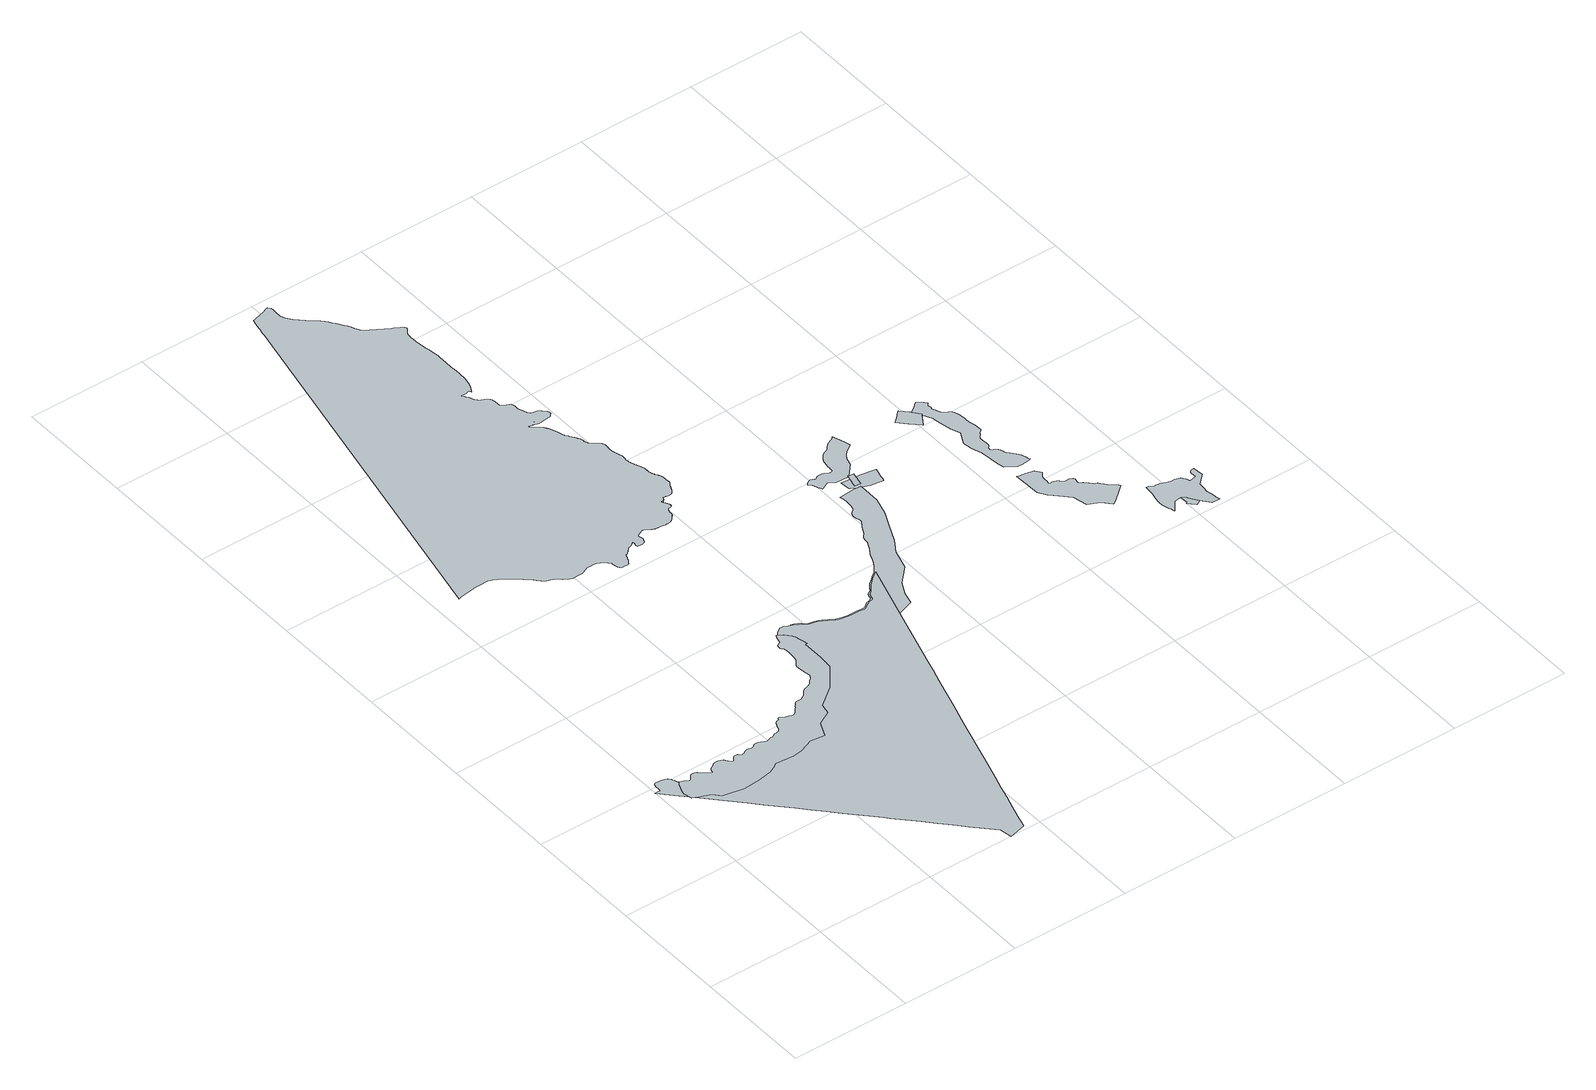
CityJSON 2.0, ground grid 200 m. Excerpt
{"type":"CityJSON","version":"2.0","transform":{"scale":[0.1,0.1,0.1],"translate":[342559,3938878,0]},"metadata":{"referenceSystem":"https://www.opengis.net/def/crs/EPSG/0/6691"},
"CityObjects":{
"object1":{"type":"GenericCityObject","attributes":{"prefecture":"14","disasterType":"1","areaType":"1","zoneNumber":"151-H22-41036","zoneName":"太井2","status":"0"},"geometry":[{"type":"MultiSurface","lod":"1","boundaries":[[[0,1,2,3,4,5,6,7,8,9,10,11,12,13,14,15,16,17,18,19,20,21,22,23,24,25,26,27,28,29,30,31,32,33,34,35,36,37,38,39,40,41,42,43,44,45,46,47,48,49,50,51,52,53,54,55,56,57,58,59,60,61,62,63,64,65,66,67,68,69,70,71,72,73,74,75,76,77,78,79,80,81,82,83,84,85,86,87,88,89,90,91,92,93,94,95,96,97,98,99,100,101,102,103,104,105,106,107,108,109,110,111,112,113,114,115,116,117,118,119,120,121,122,123,124,125,126,127,128,129,130,131,132,133,134,135,136,137,138,139,140,141,142,143,144,145,146,147,148,149,150,151,152,153,154,155,156,157,158,159,160,161,162,163,164,165,166,167,168,169,170,171,172,173,174,175,176,177,178,179,180,181,182,183,184,185,186,187,188,189,190,191,192,193,194,195,196,197,198,199,200,201,202,203,204,205,206,207,208,209,210,211,212]]]}]},
"object2":{"type":"GenericCityObject","attributes":{"prefecture":"14","disasterType":"2","areaType":"1","zoneNumber":82906,"zoneName":"太井2","status":"0"},"geometry":[{"type":"MultiSurface","lod":"1","boundaries":[[[213,214,215,216,217,218,219,220,221,222,223,224,225,226,227,228,229,230,231,232,233,234,235,236,237,238,239,240,241,242,243,244,245,246,247,248,12,249,250,251,252,253,254,255,256,257,258,259,260,261,262,263,264,265,266,267,268,269,270,271,272,273,274,275,276,277,278,279,280,281,282,283,284,285,286,287,288,289,290,291,292,293,294,295,296,297,298,299,300,301,302,303,304,305,306,307,308,309,310,311,312,313,314,315,316,317,318,319,320,321,322,323,324,325,326,327,328,329,330,331,332,333,334,335,336,337,338,339,340,341,342,343,344,345,346,347,348,349,350,351,352,353,354,355,356,357,358,359,360,361,362,363,364,365,366,367,368,369,370,371,372,373,374,375,376,377,378,379,380,381,382,383,384,385,386,387,388,389,390,391,392,393,394,395,396,397,398,399,400,401,402,403,404,405,406,407,408,409,410,411,412,413,414,415,416,417,418,419,420,421,422,423,424,425,426,427,428,429,430,431,432,433,184,434,435,436,437,438,439,440,441,442,443,444,445,446,447,448,449,450,451,452,453,454,455,456,457,458,459,460,461,462,463,464,465,191,193,466,467,468,469,470,471,472,473,474,475,476,477,478,479,480,481,482,483,484,485,486,487,488,489,490,491,492,493,494,495,496,497,498,499,500,501,502,503,504,505,506,507,508,509,510,511]]]}]},
"object3":{"type":"GenericCityObject","attributes":{"prefecture":"14","disasterType":"2","areaType":"1","zoneNumber":"82044-1","zoneName":"三井沢-1","status":"0"},"geometry":[{"type":"MultiSurface","lod":"1","boundaries":[[[512,513,514,515,516,517,518,519,520,521,522,523,524,525,526,527,528,529,530,531,532,533,534,535,536,537,538,539,540,541,542,543,544,545,546,547,548,549,550,551,552,553,554,555,556,557,558,559,560,561,562,563,564,565,566,567,568,569,570,571,572,573,574,575,576,577,578,579,580,581,582,583,584,585,586,587,588,589,590,591,592,593,594,595,596,597,598,599,600,601,602,603,604,605,606,607,608,609,610,611,612,613,614,615,616,617,618,619,620,621,622,623,624,625,626,627,628,629,630,631,632,633,634,635,636,637,638,639,640,641,642,643,644,645,646,647,648,649,650,651,652,653,654,655,656,657,658,659,660,661,662,663,664,665,666,667,668,669,670,671,672,673,674,675,676,677,678,679,680,681,682,683,684,685,686,687,688,689,690,691,692,693,694,695,696,697,698,699,700,701,702,703,704,705,706,707,708,709,710,711,712,713,714,715,716,717,718,719,720,721,722,723,724,725,726,727,728,729,730,731,732,733,734,735,736,737,738,739,740,741,742,743,744,745,746,747,748,749,750,751,752,753,754,755,756,757,758,759,760,761,762,763,764,765,766,767,768,769,770,771,772,773,774,775,776,777,778,779,780,781,782,783,784,785,786,787,788,789,790,791,792,793,794,795,796,797,798,799,800,801,802,803,804,805,806,807,808,809,810,811,812,813,814,815,816,817,818,819,820,821,822,823,824,825,826,827,828,829,830,831,832,833,834,835,836,837,838,839,840,841,842,843,844,845,846,847,848,849,850,851,852,853,854,855,856,857,858,859,860,861,862,863,864,865,866,867,868,869,870,871,872,873,874,875,876,877,878,879,880,881,882,883,884,885,886,887,888,889,890,891,892,893,894,895,896,897,898,899,900,901,902,903,904,905,906,907,908,909,910,911,912,913,914,915,916,917,918,919,920,921,922,923,924,925,926,927,928,929,930,931,932,933,934,935,936,937,938,939,940,941,942,943,944,945,946,947,948,949,950,951,952,953,954,955,956,957,958,959,960,961,962,963,964,965,966,967,968,969,970,971,972,973,974,975,976,977,978,979,980,981,982,983,984,985,986,987,988,989,990,991,992,993,994,995,996,997,998,999,1000,1001,1002,1003,1004,1005,1006,1007,1008,1009,1010,1011,1012,1013,1014,1015,1016,1017,1018,1019,1020,1021,1022,1023,1024,1025,1026,1027,1028,1029,1030,1031,1032,1033,1034,1035,1036,1037,1038,1039,1040,1041,1042,1043,1044,1045,1046,1047,1048,1049,1050,1051,1052,1053,1054,1055,1056,1057,1058,1059,1060,1061,1062,1063,1064,1065,1066,1067,1068,1069,1070,1071,1072,1073,1074,1075,1076,1077,1078,1079,1080,1081,1082,1083,1084,1085,1086,1087,1088,1089,1090,1091,1092,1093,1094,1095,1096,1097,1098,1099,1100,1101,1102,1103,1104,1105,1106,1107,1108,1109,1110,1111,1112,1113,1114,1115,1116,1117,1118,1119,1120,1121,1122,1123,1124,1125,1126,1127,1128,1129,1130,1131,1132,1133,1134,1135,1136,1137,1138,1139,1140,1141,1142,1143,1144,1145,1146,1147,1148,1149,1150,1151,1152,1153,1154,1155,1156,1157,1158,1159,1160,1161,1162,1163,1164,1165,1166,1167,1168,1169,1170,1171,1172,1173,1174,1175,1176,1177,1178,1179,1180,1181,1182,1183,1184,1185,1186,1187,1188,1189,1190,1191,1192,1193,1194,1195,1196,1197,1198,1199,1200,1201,1202,1203,1204,1205,1206,1207,1208,1209,1210,1211,1212,1213,1214,1215,1216,1217,1218,1219,1220,1221,1222,1223,1224,1225,1226,1227,1228,1229,1230,1231,1232,1233,1234,1235,1236,1237,1238,1239,1240,1241,1242,1243,1244,1245,1246,1247,1248,1249,1250,1251,1252,1253,1254,1255,1256,1257,1258,1259]]]}]},
"object4":{"type":"GenericCityObject","attributes":{"prefecture":"14","disasterType":"1","areaType":"1","zoneNumber":"151-H22-41016","zoneName":"三井11","status":"0"},"geometry":[{"type":"MultiSurface","lod":"1","boundaries":[[[1260,873,1261,875,1262,877,879,1263,1264,1265,1266,885,886,1267,1268,887,1269,1270,890,1271,1272,1273,1274,1275,1276,1277,1278,1279,1280,1281,1282,1283,1284,1285,1286,1287,1288,1289,1290,1291,1292,1293,1294,724,1295,1296,1297,1298,732,1299,733,734,1300,1301,736,1302,737,738,1303,1304,741,742,743,744,1305,746,1306,1307,1308,750,1309,1310,752,753,754,755,756,1311,757,1312,1313,759,760,1314,1315,762,1316,1317,767,1318,1319,1320,1321,1322,1323,1324,1325,1326,1327,806,1328,807,1329,1330,1331,1332,810,1333,1334,1335,1336,1337,1338,1339,1340,819,1341,821,1342,822,1343,825,1344,1345,826,1346,829,1347,1348,1349,833,1350,836,1351,1352,1353,841,1354,1355,844,1356,1357,1358,1359,855,1360,856,1361,1362,1363,1364,1365,1366,864,866,1367,869,871]]]}]},
"object5":{"type":"GenericCityObject","attributes":{"prefecture":"14","disasterType":"1","areaType":"1","zoneNumber":"151-H22-41016","zoneName":"三井11","status":"0"},"geometry":[{"type":"MultiSurface","lod":"1","boundaries":[[[1368,1369,886,1370,1371,1372,896,1373,1374,1375,1376,1377,1378,1379,1380,1381,1382,1383,1384,1385,1386,1387,1388,1389,1390,1391,1392,1282,1393,1394,1395]]]}]},
"object6":{"type":"GenericCityObject","attributes":{"prefecture":"14","disasterType":"1","areaType":"1","zoneNumber":"151-H22-41015","zoneName":"三井10","status":"0"},"geometry":[{"type":"MultiSurface","lod":"1","boundaries":[[[1396,936,1397,938,941,1398,1399,943,1400,1401,1402,1403,1404,1405,947,1406,949,1407,950,1408,1409,1410,956,957,958,1411,960,1412,963,1413,1414,1415,1416,966,1417,968,1418,970,1419,1420,974,1421,975,1422,977,1423,978,1424,979,1425,982,1426,983,985,1427,1428,1429,1430,989,1431,990,1432,992,1433,994,995,1434,997,1435,1436,1437,999,1000,1438,1439,1002,1440,1004,1441,1005,1442,1007,1443,1009,1011,1444,1012,1445,1446,1016,1447,1448,1449,1450,1020,1451,1021,1023,1452,1025,1453,1454,1029,1031,1032,1033,1455,1034,1036,1456,1037,1039,1040,1457,1043,1458,1459,1460,1045,1461,1047,1462,1048,1463,1464,1051,1052,1053,1054,1465,1055,1056,1058,1466,1467,1060,1468,1469,1062,1470,1471,1472,1473,1474,1475,1476,1477,1478,1479,1072,1480,1481,1482,1075,1483,1484,1078,1079,1082,1485,1486,1487,1488,1489,1490,1491,1492,1493,1494,1495,1496,1497,1498,1499,1500,1501,1502,1503,1504,1505,1506,1507,1508,1509,1510,1511,1512,1513,1514,1515,1381,1516,1517,1274,1518,1519,1275,1520,1521,1277,1369,1522,1523,1524,875,1525,880,1526,1527,882,884,1528,1266,885,1529,886,1268,888,890,1530,893,1531,895,1532,1372,897,1533,899,900,901,902,905,1534,907,908,909,1535,911,1536,912,914,1537,915,917,1538,918,1539,920,923,926,928,1540,1541,929,931,1542,1543,1544,1545,934]]]}]},
"object7":{"type":"GenericCityObject","attributes":{"prefecture":"14","disasterType":"1","areaType":"1","zoneNumber":"151-H22-41015","zoneName":"三井10","status":"0"},"geometry":[{"type":"MultiSurface","lod":"1","boundaries":[[[1546,1547,1548,1549,1550,1551,1552,1553,1554,1555,1556,1557,1558,1493,1559,1492,1560,1491,1489,1561,1488,1562,1083,1563,1564,1085,1086,1565,1566,1567,1090,1091,1568,1569,1570,1093,1571,1572,1095,1096,1573,1097,1574,1575]]]}]},
"object8":{"type":"GenericCityObject","attributes":{"prefecture":"14","disasterType":"1","areaType":"1","zoneNumber":"151-H22-41037","zoneName":"太井3","status":"0"},"geometry":[{"type":"MultiSurface","lod":"1","boundaries":[[[1576,1577,1578,1579,1580,1581,1582,1583,1584,1585,1586,1587,1588,1589,1590,1591,1592,1593,1594,1595,1596,1597,1598,1599,1600,1601,1602,1603,1604,1605,1606,1607,1608,1609,1610,1611,1612,1613,1614,1615,1616,1617,1618,1619,1620,1621,1622,1623,1624,1625,1626,1627,1628,1629,1630,1631,1632,1633,1634,1635,1636,1637,1638,1639,1640,1641,1642,1643,1644,1645,1646,1647,1648,1649,1650,1651,1652,1653,241,1654,1655,1656,5,1657,1658,2,1659,1660,1661,1662,510,1663,1664,1665]]]}]},
"object9":{"type":"GenericCityObject","attributes":{"prefecture":"14","disasterType":"1","areaType":"1","zoneNumber":"151-H22-41038","zoneName":"太井4","status":"0"},"geometry":[{"type":"MultiSurface","lod":"1","boundaries":[[[1666,1667,1668,1669,1670,1671,1672,1673,1674,1675,1676,1677,1678,1679,1680]]]}]},
"object10":{"type":"GenericCityObject","attributes":{"prefecture":"14","disasterType":"1","areaType":"1","zoneNumber":"151-H22-41037","zoneName":"太井3","status":"0"},"geometry":[{"type":"MultiSurface","lod":"1","boundaries":[[[1681,1682,1683,1684,1685,1669,1674,1686,1687,1688,1689,1690,1691,1692,1585,1582,1693,1694,1695]]]}]},
"object11":{"type":"GenericCityObject","attributes":{"prefecture":"14","disasterType":"1","areaType":"1","zoneNumber":"151-H22-41038","zoneName":"太井4","status":"0"},"geometry":[{"type":"MultiSurface","lod":"1","boundaries":[[[1696,1697,1698,1699,1700,1701,1702,1703,1704,1705,1706,1707,1708,1709,1710,1711,1712,1713,1714,1715,1716,1717,1718,1719,1720,1721,1722,1723,1724,1725,1726,1727,1728,1729,1730,1731,1732,1733,1734,1735,1736,1737,1738,1739,1740,1741,1742,1743,1744,1745,1746,1747,1748,1749,1750,1751,1752,1753,1754,1755,1756,1757,1758,1759,1760,1761,1762,1763,1673,1671,1764,1765]]]}]},
"object12":{"type":"GenericCityObject","attributes":{"prefecture":"14","disasterType":"1","areaType":"1","zoneNumber":"151-H22-41039","zoneName":"太井5","status":"0"},"geometry":[{"type":"MultiSurface","lod":"1","boundaries":[[[1766,1767,1768,1769,1770,1771,1772,1773,1774,1775,1776,1777,1778,1779,1780,1781]]]}]},
"object13":{"type":"GenericCityObject","attributes":{"prefecture":"14","disasterType":"1","areaType":"1","zoneNumber":"151-H22-41040","zoneName":"太井6","status":"0"},"geometry":[{"type":"MultiSurface","lod":"1","boundaries":[[[1782,1783,1784,1785,1786,1787,1788,1789,1790,1791,1792,1793,1794,1795,1796,1797,1798,1799,1800,1801,1802,1803,1804,1805,1806,1807,1808,1809,1810,1811,1812,1813,1814,1815,1816,1817,1818,1819,1820,1821,1822,1823,1824,1825,1826,1827,1828,1829,1830,1831,1832,1833,1834,1835,1836,1837,1838,1839,1840,1841,1842,1843]]]}]},
"object14":{"type":"GenericCityObject","attributes":{"prefecture":"14","disasterType":"1","areaType":"1","zoneNumber":"151-H22-41039","zoneName":"太井5","status":"0"},"geometry":[{"type":"MultiSurface","lod":"1","boundaries":[[[1844,1845,1846,1847,1848,1849,1850,1851,1852,1853,1854,1855,1856,1857,1858,1859,1860,1861,1862,1863,1864,1865,1866,1867,1868,1869,1870,1871,1872,1873,1874,1875,1876,1877,1878,1879,1880,1881,1882,1883,1884,1885,1886,1887,1888,1889,1890,1891,1892,1893,1894,1895,1896,1897,1898,1899,1900,1901,1902,1903,1904,1905,1906,1907,1908,1909,1910,1911,1912,1913,1914,1915,1916,1917,1918,1771,1919,1920,1769,1921,1922,1923,1924,1925,1926,1927,1928,1929,1930,1931]]]}]},
"object15":{"type":"GenericCityObject","attributes":{"prefecture":"14","disasterType":"1","areaType":"1","zoneNumber":"151-H22-41041","zoneName":"太井7","status":"0"},"geometry":[{"type":"MultiSurface","lod":"1","boundaries":[[[1932,1933,1934,1935,1936,1937,1938,1939,1940,1941,1942,1943,1944,1945,1946,1947,1948,1949,1950,1951,1952,1953,1954,1955,1956,1957,1958,1959,1960,1961,1962,1963,1964,1965,1966,1967,1968,1969,1970,1971,1972,1973,1974,1975,1976,1977,1978,1979,1980,1981,1982,1983,1984]]]}]},
"object16":{"type":"GenericCityObject","attributes":{"prefecture":"14","disasterType":"1","areaType":"1","zoneNumber":"151-H22-41041","zoneName":"太井7","status":"0"},"geometry":[{"type":"MultiSurface","lod":"1","boundaries":[[[1985,1948,1986,1987,1988,1989,1990,1991,1992,1993,1944,1994,1995,1996,1997,1998,1999,2000,2001]]]}]}
},
"vertices":[
[3737,4837,0],[3730,5189,0],[3771,5191,0],[3773,5191,0],[3752,5275,0],[3751,5280,0],[3749,5288,0],[3739,5331,0],[3722,5411,0],[3697,5461,0],[3619,5545,0],[3544,5593,0],[3543,5593,0],[3524,5605,0],[3509,5570,0],[3497,5543,0],[3490,5495,0],[3484,5461,0],[3479,5450,0],[3449,5434,0],[3412,5417,0],[3399,5389,0],[3394,5364,0],[3396,5343,0],[3412,5320,0],[3429,5309,0],[3440,5265,0],[3442,5246,0],[3444,5166,0],[3430,5041,0],[3424,5014,0],[3416,4995,0],[3393,4962,0],[3366,4929,0],[3349,4901,0],[3341,4869,0],[3339,4832,0],[3343,4792,0],[3348,4756,0],[3359,4675,0],[3366,4630,0],[3366,4600,0],[3360,4584,0],[3345,4553,0],[3336,4543,0],[3321,4531,0],[3291,4505,0],[3277,4490,0],[3252,4460,0],[3241,4451,0],[3207,4438,0],[3170,4426,0],[3137,4413,0],[3104,4396,0],[3081,4377,0],[3062,4353,0],[3036,4318,0],[2992,4285,0],[2949,4261,0],[2932,4261,0],[2905,4265,0],[2868,4266,0],[2850,4262,0],[2839,4255,0],[2827,4243,0],[2814,4228,0],[2801,4210,0],[2784,4189,0],[2769,4167,0],[2751,4148,0],[2737,4128,0],[2721,4110,0],[2704,4095,0],[2671,4065,0],[2659,4057,0],[2646,4052,0],[2634,4051,0],[2620,4054,0],[2583,4071,0],[2551,4082,0],[2509,4094,0],[2470,4118,0],[2448,4131,0],[2437,4132,0],[2423,4129,0],[2412,4119,0],[2408,4102,0],[2400,4093,0],[2390,4091,0],[2377,4091,0],[2359,4086,0],[2345,4077,0],[2333,4060,0],[2328,4043,0],[2321,4026,0],[2309,4005,0],[2296,3978,0],[2288,3947,0],[2280,3926,0],[2265,3909,0],[2250,3894,0],[2232,3889,0],[2210,3887,0],[2185,3885,0],[2154,3879,0],[2124,3858,0],[2106,3851,0],[2084,3849,0],[2046,3836,0],[2008,3823,0],[1986,3824,0],[1962,3833,0],[1940,3844,0],[1909,3864,0],[1869,3879,0],[1850,3883,0],[1828,3884,0],[1810,3882,0],[1793,3877,0],[1765,3857,0],[1752,3843,0],[1738,3837,0],[1723,3837,0],[1703,3839,0],[1666,3850,0],[1646,3853,0],[1625,3850,0],[1609,3844,0],[1583,3831,0],[1560,3817,0],[1541,3808,0],[1526,3806,0],[1511,3810,0],[1497,3820,0],[1471,3848,0],[1457,3854,0],[1434,3854,0],[1413,3848,0],[1391,3838,0],[1372,3819,0],[1358,3799,0],[1339,3773,0],[1331,3766,0],[1319,3767,0],[1308,3774,0],[1295,3790,0],[1251,3856,0],[1234,3874,0],[1195,3899,0],[1169,3908,0],[1163,3909,0],[1129,3910,0],[1105,3909,0],[1076,3901,0],[1051,3887,0],[1012,3862,0],[979,3836,0],[959,3810,0],[951,3781,0],[940,3755,0],[934,3751,0],[915,3755,0],[898,3768,0],[879,3788,0],[857,3808,0],[829,3827,0],[804,3851,0],[763,3890,0],[743,3901,0],[721,3906,0],[687,3907,0],[666,3905,0],[647,3894,0],[619,3858,0],[605,3839,0],[586,3817,0],[577,3813,0],[567,3813,0],[539,3829,0],[522,3845,0],[505,3855,0],[462,3866,0],[429,3885,0],[429,3887,0],[422,3875,0],[398,3836,0],[336,3690,0],[325,3631,0],[333,3590,0],[333,3589,0],[343,3544,0],[346,3525,0],[353,3491,0],[399,3470,0],[402,3468,0],[451,3445,0],[631,3373,0],[708,3295,0],[746,3257,0],[1090,3192,0],[1370,3211,0],[1610,3259,0],[1693,3306,0],[1780,3357,0],[2092,3332,0],[2254,3353,0],[2485,3450,0],[2717,3418,0],[2834,3671,0],[3065,3793,0],[3099,3969,0],[3430,4223,0],[3719,4587,0],
[5459,5797,0],[5399,5750,0],[5356,5711,0],[5293,5655,0],[5215,5546,0],[5184,5518,0],[5157,5496,0],[5139,5456,0],[5129,5406,0],[5115,5391,0],[5054,5374,0],[5005,5352,0],[4958,5320,0],[4937,5303,0],[4911,5290,0],[4889,5288,0],[4809,5297,0],[4708,5302,0],[4619,5302,0],[4441,5338,0],[4415,5347,0],[4318,5412,0],[4185,5483,0],[4137,5497,0],[4043,5513,0],[4024,5524,0],[3939,5597,0],[3858,5637,0],[3829,5648,0],[3800,5660,0],[3734,5694,0],[3702,5698,0],[3672,5696,0],[3625,5672,0],[3574,5636,0],[3547,5601,0],[3534,5574,0],[3515,5529,0],[3500,5453,0],[3492,5433,0],[3480,5424,0],[3443,5412,0],[3422,5401,0],[3412,5385,0],[3410,5350,0],[3418,5330,0],[3440,5309,0],[3457,5263,0],[3445,5000,0],[3433,4974,0],[3382,4923,0],[3360,4891,0],[3354,4867,0],[3350,4827,0],[3354,4774,0],[3370,4654,0],[3381,4620,0],[3381,4592,0],[3366,4562,0],[3355,4529,0],[3330,4513,0],[3281,4476,0],[3241,4437,0],[3145,4408,0],[3100,4376,0],[3071,4347,0],[3047,4314,0],[3036,4301,0],[2953,4249,0],[2941,4251,0],[2894,4254,0],[2866,4252,0],[2846,4239,0],[2779,4159,0],[2722,4096,0],[2687,4048,0],[2679,4040,0],[2676,4035,0],[2673,4031,0],[2664,4033,0],[2658,4036,0],[2639,4038,0],[2627,4040,0],[2560,4063,0],[2524,4072,0],[2503,4079,0],[2476,4089,0],[2459,4092,0],[2444,4092,0],[2434,4092,0],[2427,4088,0],[2420,4081,0],[2416,4073,0],[2412,4061,0],[2410,4057,0],[2406,4056,0],[2387,4060,0],[2376,4060,0],[2365,4057,0],[2361,4055,0],[2354,4047,0],[2346,4034,0],[2328,4002,0],[2309,3973,0],[2297,3974,0],[2296,3955,0],[2288,3931,0],[2284,3921,0],[2263,3903,0],[2252,3890,0],[2245,3886,0],[2227,3884,0],[2212,3884,0],[2178,3879,0],[2165,3877,0],[2153,3872,0],[2145,3866,0],[2133,3861,0],[2131,3857,0],[2126,3855,0],[2121,3848,0],[2102,3844,0],[2087,3843,0],[2076,3838,0],[2024,3816,0],[2004,3812,0],[1991,3811,0],[1979,3813,0],[1956,3822,0],[1941,3827,0],[1904,3848,0],[1880,3858,0],[1860,3866,0],[1845,3869,0],[1833,3869,0],[1816,3867,0],[1806,3865,0],[1796,3860,0],[1785,3853,0],[1759,3831,0],[1749,3825,0],[1743,3824,0],[1728,3824,0],[1715,3825,0],[1669,3837,0],[1659,3837,0],[1648,3838,0],[1624,3833,0],[1612,3829,0],[1569,3808,0],[1527,3790,0],[1518,3789,0],[1508,3791,0],[1491,3803,0],[1472,3822,0],[1459,3832,0],[1445,3837,0],[1431,3839,0],[1423,3837,0],[1415,3833,0],[1405,3828,0],[1384,3806,0],[1345,3764,0],[1328,3749,0],[1320,3746,0],[1314,3748,0],[1307,3753,0],[1291,3773,0],[1274,3795,0],[1249,3829,0],[1229,3851,0],[1207,3869,0],[1189,3882,0],[1176,3888,0],[1156,3893,0],[1149,3893,0],[1111,3893,0],[1092,3889,0],[1070,3881,0],[1050,3871,0],[1028,3858,0],[1002,3837,0],[986,3816,0],[979,3804,0],[976,3793,0],[961,3762,0],[953,3748,0],[941,3734,0],[937,3731,0],[929,3732,0],[919,3735,0],[913,3740,0],[902,3749,0],[872,3780,0],[848,3800,0],[808,3830,0],[800,3837,0],[774,3862,0],[756,3875,0],[736,3885,0],[716,3890,0],[712,3891,0],[687,3889,0],[674,3887,0],[655,3876,0],[647,3867,0],[626,3843,0],[620,3834,0],[602,3812,0],[586,3798,0],[579,3795,0],[573,3796,0],[563,3801,0],[556,3807,0],[540,3820,0],[505,3844,0],[489,3852,0],[474,3856,0],[442,3864,0],[431,3868,0],[423,3874,0],[418,3881,0],[409,3905,0],[393,3948,0],[384,3967,0],[372,3992,0],[358,4012,0],[352,4020,0],[336,4035,0],[319,4045,0],[304,4052,0],[276,4060,0],[254,4066,0],[227,4069,0],[191,4072,0],[163,4072,0],[150,4071,0],[138,4068,0],[128,4063,0],[122,4058,0],[113,4047,0],[109,4036,0],[104,4016,0],[103,4008,0],[102,3943,0],[100,3903,0],[96,3895,0],[95,3892,0],[90,3889,0],[66,3891,0],[31,3894,0],[1,3893,0],[241,3638,0],[401,3467,0],[584,3272,0],[874,2964,0],[927,2907,0],[1084,2738,0],[1241,2569,0],[1399,2400,0],[1556,2231,0],[1714,2062,0],[1871,1893,0],[2029,1725,0],[2186,1556,0],[2285,1450,0],[2344,1387,0],[2501,1218,0],[2557,1158,0],[2658,1049,0],[2816,880,0],[2927,761,0],[2973,711,0],[3058,620,0],[3131,542,0],[3288,373,0],[3445,204,0],[3479,6,0],[3761,71,0],[3799,203,0],[3824,291,0],[3892,512,0],[3959,733,0],[4027,954,0],[4094,1175,0],[4162,1395,0],[4230,1616,0],[4297,1837,0],[4365,2058,0],[4432,2279,0],[4500,2500,0],[4568,2720,0],[4635,2941,0],[4703,3162,0],[4770,3383,0],[4838,3604,0],[4902,3812,0],[5235,4899,0],[5526,5848,0],
[3422,12698,0],[3441,12754,0],[3455,12806,0],[3463,12856,0],[3467,12909,0],[3468,12965,0],[3469,13020,0],[3469,13073,0],[3465,13129,0],[3460,13192,0],[3463,13237,0],[3464,13279,0],[3462,13329,0],[3462,13388,0],[3463,13454,0],[3466,13512,0],[3462,13544,0],[3459,13562,0],[3452,13626,0],[3442,13681,0],[3435,13737,0],[3425,13793,0],[3418,13861,0],[3407,13952,0],[3406,13967,0],[3405,13974,0],[3404,13997,0],[3401,14031,0],[3402,14061,0],[3402,14078,0],[3410,14134,0],[3421,14168,0],[3448,14210,0],[3475,14241,0],[3486,14268,0],[3473,14294,0],[3435,14317,0],[3425,14323,0],[3344,14372,0],[3314,14390,0],[2945,14610,0],[2939,14616,0],[2932,14623,0],[2914,14666,0],[2886,14721,0],[2860,14772,0],[2832,14823,0],[2803,14871,0],[2769,14916,0],[2736,14969,0],[2704,15017,0],[2673,15060,0],[2637,15102,0],[2595,15151,0],[2436,15294,0],[2294,15421,0],[2247,15484,0],[2234,15501,0],[2204,15597,0],[2201,15605,0],[2199,15681,0],[2206,15770,0],[2208,15802,0],[2206,15803,0],[2198,15811,0],[2187,15822,0],[2167,15842,0],[2154,15837,0],[2147,15835,0],[2140,15833,0],[2048,15804,0],[2009,15792,0],[1993,15787,0],[1990,15786,0],[1897,15757,0],[1843,15740,0],[1842,15740,0],[1836,15738,0],[1833,15726,0],[1828,15699,0],[1800,15569,0],[1788,15515,0],[1783,15490,0],[1771,15435,0],[1769,15423,0],[1764,15402,0],[1732,15253,0],[1704,15120,0],[405,9042,0],[404,9038,0],[444,9050,0],[452,9053,0],[481,9059,0],[548,9072,0],[606,9078,0],[670,9089,0],[674,9090,0],[713,9097,0],[723,9098,0],[742,9098,0],[834,9097,0],[893,9101,0],[934,9106,0],[944,9105,0],[973,9103,0],[975,9103,0],[994,9097,0],[1018,9091,0],[1049,9079,0],[1069,9071,0],[1078,9066,0],[1111,9048,0],[1114,9046,0],[1123,9041,0],[1129,9037,0],[1147,9025,0],[1182,9003,0],[1189,8997,0],[1196,8992,0],[1226,8969,0],[1252,8949,0],[1257,8945,0],[1279,8926,0],[1319,8892,0],[1409,8816,0],[1450,8782,0],[1510,8716,0],[1542,8679,0],[1584,8633,0],[1585,8632,0],[1590,8626,0],[1593,8624,0],[1624,8602,0],[1633,8595,0],[1643,8591,0],[1669,8579,0],[1679,8576,0],[1704,8569,0],[1742,8553,0],[1782,8533,0],[1816,8509,0],[1819,8507,0],[1832,8495,0],[1836,8491,0],[1856,8473,0],[1872,8461,0],[1901,8439,0],[1941,8416,0],[1981,8403,0],[2014,8400,0],[2019,8400,0],[2062,8400,0],[2119,8400,0],[2120,8400,0],[2154,8405,0],[2165,8407,0],[2176,8409,0],[2246,8443,0],[2246,8444,0],[2280,8456,0],[2297,8457,0],[2320,8460,0],[2333,8461,0],[2360,8462,0],[2363,8462,0],[2366,8462,0],[2370,8462,0],[2407,8460,0],[2433,8457,0],[2433,8456,0],[2450,8454,0],[2490,8442,0],[2507,8433,0],[2528,8422,0],[2538,8414,0],[2554,8400,0],[2597,8359,0],[2614,8341,0],[2618,8334,0],[2630,8311,0],[2631,8309,0],[2644,8223,0],[2652,8205,0],[2657,8198,0],[2659,8192,0],[2663,8180,0],[2664,8179,0],[2674,8169,0],[2689,8164,0],[2702,8162,0],[2713,8158,0],[2723,8157,0],[2739,8159,0],[2769,8158,0],[2778,8156,0],[2791,8154,0],[2804,8157,0],[2810,8159,0],[2812,8163,0],[2810,8168,0],[2809,8171,0],[2810,8176,0],[2813,8177,0],[2815,8177,0],[2816,8177,0],[2822,8176,0],[2826,8182,0],[2830,8193,0],[2841,8209,0],[2859,8235,0],[2859,8240,0],[2863,8248,0],[2873,8267,0],[2876,8274,0],[2881,8287,0],[2890,8313,0],[2898,8332,0],[2900,8335,0],[2901,8336,0],[2908,8347,0],[2909,8348,0],[2913,8353,0],[2914,8354,0],[2917,8354,0],[2918,8355,0],[2919,8354,0],[2921,8353,0],[2929,8348,0],[2942,8361,0],[2955,8375,0],[2958,8379,0],[2962,8380,0],[2976,8383,0],[2979,8384,0],[2976,8393,0],[2975,8395,0],[2994,8412,0],[3000,8415,0],[3008,8419,0],[3013,8427,0],[3015,8432,0],[3016,8435,0],[3023,8443,0],[3031,8445,0],[3032,8447,0],[3039,8454,0],[3053,8454,0],[3058,8454,0],[3085,8462,0],[3095,8469,0],[3110,8477,0],[3117,8480,0],[3122,8485,0],[3125,8490,0],[3138,8501,0],[3142,8503,0],[3149,8506,0],[3154,8510,0],[3158,8509,0],[3160,8505,0],[3161,8500,0],[3162,8497,0],[3163,8486,0],[3162,8473,0],[3160,8465,0],[3153,8438,0],[3152,8434,0],[3151,8427,0],[3151,8416,0],[3156,8407,0],[3170,8398,0],[3190,8390,0],[3205,8388,0],[3208,8388,0],[3213,8388,0],[3237,8388,0],[3266,8396,0],[3283,8406,0],[3291,8417,0],[3295,8421,0],[3305,8437,0],[3309,8444,0],[3318,8466,0],[3318,8468,0],[3319,8489,0],[3318,8503,0],[3318,8507,0],[3318,8508,0],[3307,8540,0],[3303,8566,0],[3302,8575,0],[3308,8583,0],[3310,8583,0],[3347,8598,0],[3349,8599,0],[3362,8605,0],[3381,8613,0],[3403,8626,0],[3404,8627,0],[3410,8629,0],[3417,8631,0],[3438,8632,0],[3447,8631,0],[3451,8630,0],[3456,8630,0],[3473,8619,0],[3482,8612,0],[3485,8611,0],[3492,8605,0],[3510,8592,0],[3528,8580,0],[3541,8571,0],[3579,8551,0],[3582,8550,0],[3605,8543,0],[3606,8543,0],[3631,8541,0],[3669,8538,0],[3685,8537,0],[3716,8533,0],[3740,8529,0],[3767,8526,0],[3773,8525,0],[3814,8524,0],[3830,8527,0],[3841,8529,0],[3864,8536,0],[3888,8551,0],[3898,8559,0],[3908,8568,0],[3914,8573,0],[3919,8578,0],[3924,8585,0],[3935,8599,0],[3964,8633,0],[3974,8646,0],[3981,8657,0],[3981,8658,0],[3984,8667,0],[3986,8676,0],[3985,8692,0],[3984,8710,0],[3985,8720,0],[3986,8724,0],[3993,8744,0],[3995,8751,0],[3999,8758,0],[4015,8790,0],[4023,8793,0],[4030,8793,0],[4038,8791,0],[4041,8791,0],[4061,8791,0],[4073,8795,0],[4075,8796,0],[4078,8798,0],[4079,8799,0],[4081,8801,0],[4083,8802,0],[4087,8808,0],[4088,8810,0],[4092,8822,0],[4092,8834,0],[4092,8836,0],[4090,8842,0],[4089,8846,0],[4088,8851,0],[4088,8852,0],[4084,8860,0],[4077,8872,0],[4071,8882,0],[4069,8886,0],[4068,8889,0],[4055,8909,0],[4041,8932,0],[4036,8941,0],[4029,8953,0],[4027,8960,0],[4029,8965,0],[4032,8970,0],[4035,8972,0],[4036,8972,0],[4070,8970,0],[4077,8980,0],[4084,8992,0],[4103,9021,0],[4104,9024,0],[4111,9035,0],[4133,9028,0],[4136,9027,0],[4139,9026,0],[4142,9025,0],[4183,9015,0],[4183,9014,0],[4212,9011,0],[4230,9012,0],[4237,9012,0],[4249,9017,0],[4264,9028,0],[4278,9045,0],[4280,9047,0],[4284,9051,0],[4286,9055,0],[4302,9078,0],[4305,9082,0],[4305,9084,0],[4314,9102,0],[4326,9127,0],[4332,9139,0],[4342,9160,0],[4348,9173,0],[4355,9185,0],[4356,9186,0],[4376,9214,0],[4382,9220,0],[4383,9222,0],[4384,9222,0],[4389,9236,0],[4390,9248,0],[4390,9250,0],[4385,9288,0],[4384,9308,0],[4384,9359,0],[4384,9368,0],[4382,9376,0],[4380,9390,0],[4377,9411,0],[4376,9413,0],[4371,9427,0],[4371,9428,0],[4356,9457,0],[4351,9467,0],[4342,9486,0],[4326,9513,0],[4322,9519,0],[4306,9550,0],[4304,9553,0],[4301,9567,0],[4298,9578,0],[4297,9579,0],[4293,9603,0],[4293,9604,0],[4292,9615,0],[4292,9617,0],[4294,9664,0],[4294,9673,0],[4293,9683,0],[4292,9696,0],[4291,9698,0],[4290,9708,0],[4288,9718,0],[4285,9725,0],[4269,9771,0],[4250,9819,0],[4232,9863,0],[4229,9871,0],[4212,9918,0],[4207,9931,0],[4207,9933,0],[4201,9955,0],[4196,9979,0],[4195,10000,0],[4195,10002,0],[4196,10018,0],[4196,10030,0],[4197,10038,0],[4203,10080,0],[4204,10085,0],[4204,10089,0],[4205,10108,0],[4203,10118,0],[4201,10124,0],[4201,10126,0],[4198,10133,0],[4192,10152,0],[4191,10153,0],[4174,10210,0],[4170,10225,0],[4164,10250,0],[4161,10259,0],[4158,10277,0],[4155,10296,0],[4154,10310,0],[4153,10312,0],[4153,10320,0],[4153,10326,0],[4154,10344,0],[4154,10367,0],[4155,10370,0],[4155,10373,0],[4159,10395,0],[4163,10420,0],[4162,10435,0],[4162,10447,0],[4162,10457,0],[4158,10471,0],[4156,10478,0],[4149,10499,0],[4149,10500,0],[4145,10505,0],[4141,10512,0],[4140,10514,0],[4130,10527,0],[4103,10549,0],[4078,10566,0],[4068,10573,0],[4039,10596,0],[4010,10617,0],[4003,10624,0],[4001,10627,0],[3999,10629,0],[3997,10632,0],[3995,10636,0],[3989,10645,0],[3984,10654,0],[3984,10655,0],[3980,10666,0],[3980,10668,0],[3975,10691,0],[3975,10692,0],[3974,10695,0],[3974,10697,0],[3970,10727,0],[3970,10734,0],[3967,10749,0],[3966,10752,0],[3965,10756,0],[3962,10766,0],[3961,10767,0],[3958,10776,0],[3958,10777,0],[3954,10785,0],[3946,10799,0],[3934,10823,0],[3928,10834,0],[3919,10850,0],[3909,10866,0],[3891,10895,0],[3868,10930,0],[3858,10944,0],[3846,10963,0],[3828,10991,0],[3823,11002,0],[3820,11009,0],[3819,11011,0],[3818,11014,0],[3813,11028,0],[3799,11074,0],[3793,11092,0],[3774,11149,0],[3764,11176,0],[3745,11225,0],[3733,11248,0],[3720,11270,0],[3696,11306,0],[3680,11323,0],[3676,11327,0],[3671,11331,0],[3636,11361,0],[3614,11378,0],[3612,11379,0],[3592,11393,0],[3556,11418,0],[3551,11423,0],[3545,11428,0],[3543,11431,0],[3541,11435,0],[3539,11439,0],[3538,11440,0],[3537,11447,0],[3537,11448,0],[3539,11455,0],[3541,11456,0],[3542,11457,0],[3543,11458,0],[3545,11459,0],[3568,11457,0],[3583,11454,0],[3595,11451,0],[3600,11450,0],[3672,11429,0],[3686,11426,0],[3705,11422,0],[3730,11419,0],[3732,11419,0],[3738,11419,0],[3750,11419,0],[3777,11425,0],[3794,11429,0],[3826,11429,0],[3867,11440,0],[3887,11444,0],[3908,11444,0],[3919,11447,0],[3926,11451,0],[3946,11474,0],[3964,11489,0],[3969,11498,0],[3972,11510,0],[3970,11524,0],[3965,11538,0],[3955,11555,0],[3901,11619,0],[3881,11639,0],[3867,11648,0],[3855,11652,0],[3834,11658,0],[3803,11659,0],[3784,11660,0],[3774,11662,0],[3753,11669,0],[3752,11670,0],[3739,11678,0],[3736,11681,0],[3728,11688,0],[3724,11695,0],[3719,11701,0],[3714,11708,0],[3706,11724,0],[3700,11742,0],[3699,11745,0],[3682,11794,0],[3664,11840,0],[3660,11860,0],[3659,11880,0],[3658,11927,0],[3658,11928,0],[3657,11941,0],[3654,11959,0],[3648,11977,0],[3642,11988,0],[3641,11991,0],[3636,11997,0],[3635,11998,0],[3627,12005,0],[3619,12012,0],[3607,12018,0],[3589,12024,0],[3580,12028,0],[3570,12033,0],[3547,12043,0],[3535,12050,0],[3526,12054,0],[3525,12055,0],[3514,12063,0],[3509,12067,0],[3502,12076,0],[3500,12078,0],[3499,12081,0],[3498,12084,0],[3498,12085,0],[3497,12085,0],[3497,12088,0],[3494,12097,0],[3493,12100,0],[3493,12146,0],[3491,12189,0],[3491,12199,0],[3490,12207,0],[3489,12214,0],[3488,12218,0],[3484,12235,0],[3482,12242,0],[3481,12244,0],[3480,12247,0],[3480,12248,0],[3474,12261,0],[3466,12275,0],[3455,12289,0],[3446,12296,0],[3445,12296,0],[3442,12298,0],[3441,12299,0],[3437,12303,0],[3422,12311,0],[3403,12318,0],[3387,12324,0],[3362,12335,0],[3356,12339,0],[3344,12346,0],[3332,12354,0],[3330,12355,0],[3324,12361,0],[3321,12364,0],[3316,12369,0],[3313,12374,0],[3311,12376,0],[3299,12392,0],[3283,12419,0],[3270,12445,0],[3256,12473,0],[3245,12494,0],[3244,12496,0],[3233,12514,0],[3223,12531,0],[3222,12532,0],[3222,12533,0],[3211,12547,0],[3207,12554,0],[3201,12560,0],[3198,12564,0],[3180,12583,0],[3180,12584,0],[3180,12585,0],[3179,12588,0],[3180,12590,0],[3181,12591,0],[3181,12592,0],[3182,12592,0],[3183,12593,0],[3184,12593,0],[3186,12594,0],[3213,12592,0],[3216,12591,0],[3218,12591,0],[3219,12591,0],[3223,12591,0],[3239,12593,0],[3274,12594,0],[3276,12594,0],[3277,12594,0],[3286,12595,0],[3290,12596,0],[3300,12597,0],[3301,12598,0],[3305,12599,0],[3312,12602,0],[3313,12603,0],[3317,12605,0],[3320,12606,0],[3324,12610,0],[3326,12612,0],[3327,12613,0],[3329,12614,0],[3330,12615,0],[3331,12616,0],[3332,12616,0],[3334,12617,0],[3335,12617,0],[3336,12617,0],[3339,12616,0],[3342,12615,0],[3343,12615,0],[3343,12614,0],[3351,12594,0],[3359,12573,0],[3370,12590,0],[3395,12638,0],
[4090,8812,0],[4094,8830,0],[4091,8841,0],[4086,8860,0],[4073,8882,0],[4066,8893,0],[4056,8908,0],[4038,8936,0],[4036,8940,0],[4029,8959,0],[4031,8964,0],[3982,8990,0],[3938,9014,0],[3894,9038,0],[3892,9032,0],[3854,8949,0],[3848,8935,0],[3821,8900,0],[3816,8894,0],[3774,8850,0],[3742,8831,0],[3647,8810,0],[3628,8814,0],[3423,8861,0],[3147,8775,0],[3020,8666,0],[2910,8592,0],[2825,8496,0],[2802,8453,0],[2732,8329,0],[2754,8318,0],[2760,8315,0],[2822,8285,0],[2865,8265,0],[2870,8263,0],[2879,8279,0],[2888,8303,0],[2892,8316,0],[2903,8339,0],[2909,8349,0],[2915,8354,0],[2916,8354,0],[2919,8355,0],[2929,8347,0],[2945,8364,0],[2980,8384,0],[2976,8395,0],[2995,8412,0],[2999,8414,0],[3013,8426,0],[3013,8428,0],[3038,8454,0],[3051,8454,0],[3052,8454,0],[3096,8470,0],[3097,8470,0],[3116,8479,0],[3133,8495,0],[3144,8505,0],[3153,8510,0],[3154,8511,0],[3155,8510,0],[3156,8510,0],[3187,8530,0],[3267,8579,0],[3310,8586,0],[3317,8587,0],[3331,8592,0],[3354,8601,0],[3383,8615,0],[3399,8625,0],[3400,8626,0],[3402,8626,0],[3416,8629,0],[3425,8631,0],[3433,8630,0],[3442,8629,0],[3455,8628,0],[3456,8628,0],[3471,8620,0],[3479,8614,0],[3495,8603,0],[3521,8584,0],[3553,8565,0],[3584,8549,0],[3598,8543,0],[3634,8542,0],[3673,8538,0],[3713,8533,0],[3757,8526,0],[3795,8525,0],[3844,8528,0],[3879,8542,0],[3899,8560,0],[3914,8574,0],[3916,8576,0],[3970,8636,0],[3985,8662,0],[3987,8686,0],[3985,8716,0],[3988,8734,0],[4002,8763,0],[4010,8780,0],[4017,8789,0],[4032,8791,0],[4034,8791,0],[4058,8790,0],[4079,8797,0],
[3953,8836,0],[3968,8853,0],[4047,8939,0],[4087,8983,0],[4084,8991,0],[4079,9005,0],[4029,9134,0],[3904,9202,0],[3727,9312,0],[3564,9411,0],[3542,9426,0],[3508,9380,0],[3483,9347,0],[3474,9335,0],[3462,9317,0],[3430,9274,0],[3402,9237,0],[3556,9114,0],[3694,9035,0],[3708,9019,0],[3674,9004,0],[3588,8991,0],[3609,8901,0],[3610,8893,0],[3622,8841,0],[3630,8804,0],[3644,8743,0],[3815,8803,0],
[4383,9367,0],[4381,9389,0],[4370,9431,0],[4361,9449,0],[4350,9470,0],[4342,9485,0],[4330,9505,0],[4327,9510,0],[4325,9515,0],[4311,9539,0],[4305,9552,0],[4298,9575,0],[4294,9600,0],[4293,9626,0],[4294,9651,0],[4292,9694,0],[4287,9718,0],[4281,9737,0],[4271,9766,0],[4259,9796,0],[4245,9832,0],[4219,9899,0],[4208,9931,0],[4200,9959,0],[4197,9980,0],[4195,10006,0],[4196,10032,0],[4199,10054,0],[4203,10085,0],[4205,10107,0],[4202,10122,0],[4198,10135,0],[4190,10159,0],[4188,10166,0],[4177,10202,0],[4168,10234,0],[4162,10259,0],[4155,10295,0],[4153,10316,0],[4153,10329,0],[4153,10330,0],[4153,10352,0],[4155,10372,0],[4158,10390,0],[4162,10417,0],[4162,10441,0],[4161,10454,0],[4157,10475,0],[4142,10510,0],[4131,10525,0],[4108,10545,0],[4074,10569,0],[4036,10598,0],[4034,10599,0],[4014,10615,0],[4001,10626,0],[3994,10636,0],[3985,10654,0],[3984,10657,0],[3971,10722,0],[3966,10751,0],[3959,10773,0],[3952,10789,0],[3948,10796,0],[3940,10811,0],[3929,10832,0],[3914,10857,0],[3890,10895,0],[3864,10935,0],[3820,11008,0],[3809,11039,0],[3798,11075,0],[3775,11147,0],[3766,11170,0],[3761,11184,0],[3761,11185,0],[3749,11218,0],[3733,11249,0],[3716,11279,0],[3691,11314,0],[3675,11328,0],[3659,11342,0],[3631,11366,0],[3616,11376,0],[3594,11392,0],[3582,11400,0],[3555,11418,0],[3546,11428,0],[3544,11431,0],[3538,11453,0],[3539,11454,0],[3534,11456,0],[3513,11468,0],[3473,11490,0],[3469,11492,0],[3444,11503,0],[3414,11516,0],[3359,11533,0],[3310,11548,0],[3235,11563,0],[3137,11583,0],[3184,11199,0],[3365,10957,0],[3471,10757,0],[3585,10456,0],[3811,10329,0],[3847,10065,0],[3895,9805,0],[3887,9517,0],[3961,9374,0],[3963,9359,0],[3956,9368,0],[3953,9377,0],[3850,9472,0],[3629,9548,0],[3613,9528,0],[3567,9470,0],[3523,9414,0],[3485,9366,0],[3465,9340,0],[3799,9135,0],[3879,9062,0],[3906,8997,0],[3855,8949,0],[3797,8914,0],[3810,8904,0],[4085,8815,0],[4089,8813,0],[4092,8835,0],[4087,8849,0],[4083,8862,0],[4076,8874,0],[4063,8897,0],[4045,8926,0],[4032,8973,0],[4070,8971,0],[4079,8984,0],[4104,9023,0],[4211,9011,0],[4263,9028,0],[4280,9046,0],[4292,9062,0],[4306,9085,0],[4329,9133,0],[4384,9223,0],[4389,9235,0],[4390,9251,0],[4387,9270,0],[4385,9291,0],[4384,9327,0],
[3522,11589,0],[3476,11623,0],[3457,11637,0],[3376,11666,0],[3349,11671,0],[3325,11676,0],[3234,11694,0],[3226,11695,0],[3136,11584,0],[3137,11584,0],[3234,11565,0],[3242,11563,0],[3319,11547,0],[3377,11527,0],[3418,11515,0],[3477,11489,0],[3520,11464,0],[3540,11455,0],[3542,11456,0],[3549,11459,0],[3566,11456,0],[3578,11454,0],[3616,11445,0],[3660,11432,0],[3668,11430,0],[3693,11425,0],[3713,11421,0],[3733,11419,0],[3737,11420,0],[3660,11489,0],
[5923,5679,0],[6023,6021,0],[6162,6233,0],[6310,6557,0],[6428,6808,0],[6515,7103,0],[6513,7462,0],[6513,7478,0],[6493,7479,0],[6464,7482,0],[6413,7486,0],[6392,7488,0],[6143,7466,0],[6128,7465,0],[6138,7435,0],[6142,7401,0],[6146,7337,0],[6145,7237,0],[6133,7172,0],[6112,7137,0],[6064,7104,0],[6047,7083,0],[6025,7028,0],[6023,6998,0],[6027,6974,0],[6051,6891,0],[6049,6858,0],[5990,6764,0],[5958,6710,0],[5910,6619,0],[5891,6600,0],[5853,6549,0],[5835,6496,0],[5833,6433,0],[5801,6364,0],[5768,6299,0],[5705,6214,0],[5690,6181,0],[5647,6080,0],[5626,6022,0],[5580,5951,0],[5521,5874,0],[5495,5848,0],[5440,5805,0],[5358,5734,0],[5300,5692,0],[5282,5673,0],[5241,5621,0],[5209,5569,0],[5173,5541,0],[5137,5524,0],[5117,5485,0],[5109,5431,0],[5083,5407,0],[5068,5400,0],[5002,5379,0],[4955,5347,0],[4914,5310,0],[4903,5308,0],[4870,5311,0],[4786,5320,0],[4694,5321,0],[4620,5323,0],[4524,5345,0],[4437,5365,0],[4352,5415,0],[4265,5467,0],[4219,5493,0],[4191,5504,0],[4158,5514,0],[4105,5517,0],[4060,5529,0],[4036,5540,0],[3972,5596,0],[3943,5623,0],[3888,5648,0],[3836,5667,0],[3829,5649,0],[3765,5486,0],[3746,5360,0],[3750,5303,0],[3755,5228,0],[3756,5203,0],[4006,4991,0],[4287,4844,0],[4645,4770,0],[5026,4820,0],[5510,5004,0],[5562,5206,0],[5672,5427,0],
[6573,7630,0],[6581,7664,0],[6585,7677,0],[6588,7692,0],[6605,7761,0],[6520,7777,0],[6510,7779,0],[6506,7762,0],[6491,7700,0],[6486,7682,0],[6476,7644,0],[6471,7622,0],[6452,7547,0],[6550,7533,0],[6566,7602,0],
[6879,7481,0],[6888,7519,0],[6892,7536,0],[6916,7642,0],[6662,7685,0],[6340,7713,0],[6348,7597,0],[6349,7588,0],[6350,7561,0],[6358,7551,0],[6368,7538,0],[6438,7493,0],[6631,7413,0],[6858,7384,0],[6870,7440,0],
[6769,8153,0],[6832,8219,0],[6954,8300,0],[6926,8409,0],[6908,8487,0],[6901,8506,0],[6873,8581,0],[6868,8595,0],[6865,8604,0],[6848,8590,0],[6830,8575,0],[6809,8563,0],[6780,8549,0],[6753,8535,0],[6727,8518,0],[6700,8497,0],[6672,8471,0],[6649,8445,0],[6633,8429,0],[6607,8410,0],[6585,8403,0],[6553,8389,0],[6514,8363,0],[6501,8348,0],[6479,8324,0],[6458,8292,0],[6435,8247,0],[6428,8224,0],[6423,8198,0],[6418,8170,0],[6412,8125,0],[6408,8080,0],[6407,8058,0],[6404,8028,0],[6395,8001,0],[6389,7996,0],[6365,7992,0],[6344,7995,0],[6298,8016,0],[6269,8029,0],[6240,8038,0],[6223,8040,0],[6180,8040,0],[6151,8034,0],[6131,8022,0],[6109,8003,0],[6097,7998,0],[6089,7999,0],[6081,8003,0],[6074,8010,0],[6066,8018,0],[6058,8024,0],[6036,8037,0],[6026,8039,0],[6014,8039,0],[5987,8030,0],[5969,8017,0],[5959,8008,0],[5950,7998,0],[5935,7978,0],[5930,7974,0],[5976,7919,0],[6004,7861,0],[6013,7843,0],[6048,7771,0],[6190,7842,0],[6289,7762,0],[6499,7754,0],[6688,7957,0],[6732,8088,0],
[8115,8094,0],[8140,8132,0],[8151,8149,0],[8185,8201,0],[8194,8216,0],[8103,8334,0],[8083,8360,0],[7965,8478,0],[7904,8421,0],[7892,8409,0],[7852,8371,0],[7823,8344,0],[7780,8302,0],[7912,8160,0],[8061,8010,0],[8108,8083,0],
[8697,5891,0],[8705,5938,0],[8709,5992,0],[8713,6023,0],[8718,6044,0],[8725,6063,0],[8735,6083,0],[8750,6102,0],[8778,6129,0],[8699,6225,0],[8602,6249,0],[8571,6256,0],[8529,6264,0],[8442,6279,0],[8431,6281,0],[8443,5821,0],[8531,5686,0],[8648,5565,0],[8790,5408,0],[8843,5170,0],[9032,5088,0],[9161,4940,0],[9195,4967,0],[9239,5002,0],[9392,5123,0],[9470,5190,0],[9492,5210,0],[9472,5233,0],[9441,5267,0],[9410,5292,0],[9371,5320,0],[9344,5351,0],[9319,5382,0],[9283,5432,0],[9259,5452,0],[9230,5462,0],[9221,5466,0],[9200,5488,0],[9163,5531,0],[9120,5572,0],[9103,5587,0],[9080,5598,0],[9054,5614,0],[9048,5625,0],[9048,5652,0],[9055,5697,0],[9057,5722,0],[9043,5750,0],[9012,5768,0],[8991,5773,0],[8949,5775,0],[8910,5775,0],[8897,5778,0],[8885,5784,0],[8872,5798,0],[8854,5825,0],[8823,5853,0],[8789,5869,0],[8760,5871,0],[8729,5862,0],[8714,5859,0],[8699,5875,0],
[8695,6449,0],[8784,6457,0],[8805,6464,0],[8817,6469,0],[8814,6481,0],[8797,6545,0],[8769,6618,0],[8752,6649,0],[8727,6681,0],[8696,6720,0],[8666,6752,0],[8653,6774,0],[8633,6804,0],[8622,6826,0],[8612,6850,0],[8597,6891,0],[8585,6916,0],[8563,6942,0],[8550,6952,0],[8538,6957,0],[8515,6965,0],[8500,6975,0],[8493,6982,0],[8489,6995,0],[8487,7009,0],[8488,7021,0],[8493,7032,0],[8510,7046,0],[8523,7061,0],[8530,7074,0],[8535,7090,0],[8537,7098,0],[8537,7116,0],[8534,7155,0],[8532,7187,0],[8530,7217,0],[8530,7260,0],[8534,7290,0],[8540,7300,0],[8576,7337,0],[8603,7376,0],[8640,7403,0],[8654,7427,0],[8655,7441,0],[8655,7470,0],[8651,7557,0],[8642,7596,0],[8629,7650,0],[8622,7719,0],[8623,7776,0],[8617,7836,0],[8611,7887,0],[8602,7917,0],[8584,7956,0],[8569,7982,0],[8530,8015,0],[8475,8036,0],[8452,8056,0],[8433,8091,0],[8414,8138,0],[8402,8165,0],[8375,8215,0],[8379,8237,0],[8389,8259,0],[8385,8272,0],[8377,8311,0],[8396,8339,0],[8407,8358,0],[8408,8361,0],[8374,8401,0],[8280,8470,0],[8238,8438,0],[8201,8409,0],[8148,8369,0],[8125,8352,0],[8068,8308,0],[8169,8235,0],[8260,8038,0],[8270,7963,0],[8326,7700,0],[8376,7538,0],[8269,7325,0],[8297,7172,0],[8357,7002,0],[8389,6665,0],[8411,6567,0],[8573,6447,0],[8673,6449,0],
[9824,4926,0],[9794,4942,0],[9762,4951,0],[9744,4777,0],[9720,4673,0],[9699,4579,0],[9699,4565,0],[9699,4500,0],[9735,4382,0],[9741,4365,0],[9765,4287,0],[9893,4453,0],[10011,4465,0],[10013,4466,0],[10089,4430,0],[10089,4392,0],[10195,4250,0],[10304,4106,0],[10435,4096,0],[10423,4174,0],[10420,4195,0],[10408,4274,0],[10400,4327,0],[10395,4361,0],[10401,4406,0],[10417,4537,0],[10574,4681,0],[10552,4862,0],[10528,4858,0],[10504,4855,0],[10485,4843,0],[10471,4824,0],[10470,4809,0],[10469,4792,0],[10472,4710,0],[10349,4675,0],[10330,4726,0],[10321,4746,0],[10298,4785,0],[10278,4807,0],[10252,4820,0],[10221,4831,0],[10186,4837,0],[10144,4837,0],[10116,4837,0],[10085,4845,0],[10061,4859,0],[10018,4877,0],[9973,4893,0],[9937,4899,0],[9904,4905,0],[9872,4899,0],[9853,4908,0],
[10194,4250,0],[10245,4279,0],[10285,4303,0],[10390,4364,0],[10316,4449,0],[10204,4576,0],[9998,4591,0],[10006,4514,0],[10010,4472,0],[10013,4450,0],[10017,4394,0],[10018,4382,0],[10023,4332,0],[10003,4314,0],[10050,4262,0],[10107,4199,0],[10175,4239,0]
]}
